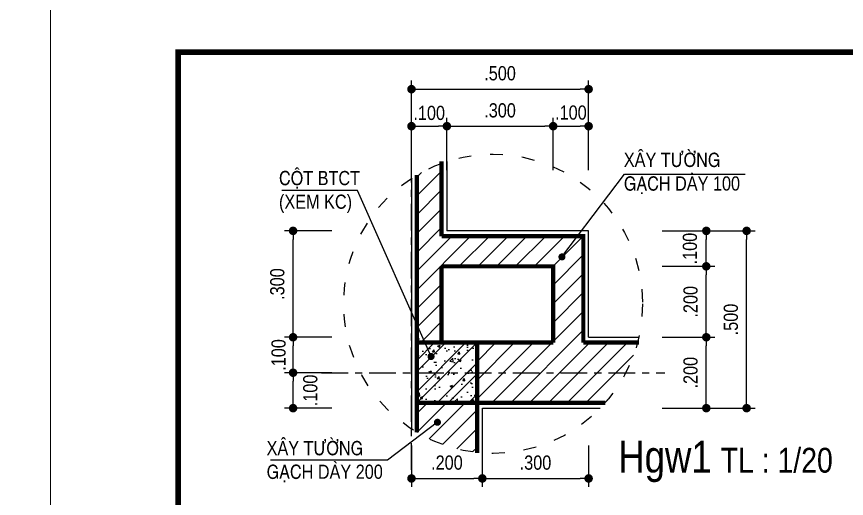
# Model space of a CAD drawing. Header units: millimetres. Extents: x 100 to 288, y -65 to 177.
# Drawn here: x 161.27 to 172.98, y 110.19 to 116.98 of the extents above; entities that cross this region are included whole.
import ezdxf

# ---------------------------------------------------------------- set-up
doc = ezdxf.new("R2010")
doc.units = ezdxf.units.MM
doc.header["$LTSCALE"] = 0.3
doc.header["$MEASUREMENT"] = 0
doc.header["$PDMODE"] = 2
doc.linetypes.add('ACAD_ISO03W100', pattern=[30, 12, -18])
doc.linetypes.add('CENTER', pattern=[2, 1.25, -0.25, 0.25, -0.25])
doc.layers.get('0').update_dxf_attribs({"linetype": 'CONTINUOUS', "lineweight": 13})
doc.layers.get('DEFPOINTS').update_dxf_attribs({"linetype": 'CONTINUOUS', "lineweight": 13})
for name, color, linetype in [('HATCH', 8, 'CONTINUOUS'), ('LAYER 1', 1, 'CONTINUOUS'), ('LAYER 7', 7, 'CONTINUOUS'), ('LAYER1', 1, 'CONTINUOUS'), ('LAYER7', 7, 'CONTINUOUS')]:
    doc.layers.add(name, color=color, linetype=linetype)
doc.styles.add('HELVE-KT', font='VHELVCN.TTF')
doc.dimstyles.new('1-20', dxfattribs={"dimtxt": 0.2, "dimasz": 0.12, "dimexe": 0.12, "dimexo": 0.2, "dimgap": 0.12, "dimtad": 1, "dimdec": 3, "dimlfac": 0.2, "dimzin": 4, "dimdsep": 46, "dimtxsty": 'HELVE-KT', "dimblk1": 'DOT', "dimblk2": 'DOT', "dimsah": 1, "dimcen": -0.18, "dimadec": 3, "dimazin": 0, "dimtfac": 1, "dimtdec": 3, "dimtmove": 2, "dimatfit": 3, "dimldrblk": 'DOT', "dimfxl": 0, "dimtolj": 1, "dimtzin": 4, "dimarcsym": 0})

# ---------------------------------------------------------------- blocks, each defined once
blk = doc.blocks.new('_DOT')
at = {"color": 0, "linetype": 'ByBlock'}
blk.add_line((-0.5, 0), (-1, 0), dxfattribs=at)
at = {"color": 0, "linetype": 'ByBlock', "const_width": 0.5}
blk.add_lwpolyline([(-0.25, 0, 1), (0.25, 0, 1)], format="xyb", close=True, dxfattribs=at)
blk = doc.blocks.new('*D190')
at = {"layer": 'DEFPOINTS', "color": 0, "lineweight": -2, "ltscale": 5}
for p in [(167.342, 115.439), (166.842, 114.617), (167.342, 114.617)]:
    blk.add_point(p, dxfattribs=at)
at = {"layer": 'LAYER 1', "color": 0, "lineweight": -2, "ltscale": 5}
for p, q in [((166.842, 114.817), (166.842, 115.559)), ((167.342, 114.817), (167.342, 115.559)), ((166.962, 115.439), (167.222, 115.439))]:
    blk.add_line(p, q, dxfattribs=at)
at = {"layer": 'LAYER 1', "color": 0, "lineweight": -2, "ltscale": 5, "xscale": 0.12, "yscale": 0.12, "zscale": 0.12, "rotation": 180}
blk.add_blockref('_DOT', (166.842, 115.439), dxfattribs=at)
at = {"layer": 'LAYER 1', "color": 0, "lineweight": -2, "ltscale": 5, "xscale": 0.12, "yscale": 0.12, "zscale": 0.12}
blk.add_blockref('_DOT', (167.342, 115.439), dxfattribs=at)
at = {"layer": 'LAYER 1', "color": 0, "ltscale": 5, "insert": (167.092, 115.625), "char_height": 0.2, "attachment_point": 5, "style": 'HELVE-KT'}
blk.add_mtext('\\A1;.100', dxfattribs=at)
blk = doc.blocks.new('*D191')
at = {"layer": 'DEFPOINTS', "color": 0, "lineweight": -2, "ltscale": 5}
for p in [(168.842, 115.439), (167.342, 114.617), (168.842, 114.617)]:
    blk.add_point(p, dxfattribs=at)
at = {"layer": 'LAYER 1', "color": 0, "lineweight": -2, "ltscale": 5}
for p, q in [((167.342, 114.817), (167.342, 115.559)), ((168.842, 114.817), (168.842, 115.559)), ((167.462, 115.439), (168.722, 115.439))]:
    blk.add_line(p, q, dxfattribs=at)
at = {"layer": 'LAYER 1', "color": 0, "lineweight": -2, "ltscale": 5, "xscale": 0.12, "yscale": 0.12, "zscale": 0.12, "rotation": 180}
blk.add_blockref('_DOT', (167.342, 115.439), dxfattribs=at)
at = {"layer": 'LAYER 1', "color": 0, "lineweight": -2, "ltscale": 5, "xscale": 0.12, "yscale": 0.12, "zscale": 0.12}
blk.add_blockref('_DOT', (168.842, 115.439), dxfattribs=at)
at = {"layer": 'LAYER 1', "color": 0, "ltscale": 5, "insert": (168.092, 115.661), "char_height": 0.2, "attachment_point": 5, "style": 'HELVE-KT'}
blk.add_mtext('\\A1;.300', dxfattribs=at)
blk = doc.blocks.new('*D192')
at = {"layer": 'DEFPOINTS', "color": 0, "lineweight": -2, "ltscale": 5}
for p in [(169.342, 115.439), (168.842, 114.617), (169.342, 114.617)]:
    blk.add_point(p, dxfattribs=at)
at = {"layer": 'LAYER 1', "color": 0, "lineweight": -2, "ltscale": 5}
for p, q in [((168.842, 114.817), (168.842, 115.559)), ((169.342, 114.817), (169.342, 115.559)), ((168.962, 115.439), (169.222, 115.439))]:
    blk.add_line(p, q, dxfattribs=at)
at = {"layer": 'LAYER 1', "color": 0, "lineweight": -2, "ltscale": 5, "xscale": 0.12, "yscale": 0.12, "zscale": 0.12, "rotation": 180}
blk.add_blockref('_DOT', (168.842, 115.439), dxfattribs=at)
at = {"layer": 'LAYER 1', "color": 0, "lineweight": -2, "ltscale": 5, "xscale": 0.12, "yscale": 0.12, "zscale": 0.12}
blk.add_blockref('_DOT', (169.342, 115.439), dxfattribs=at)
at = {"layer": 'LAYER 1', "color": 0, "ltscale": 5, "insert": (169.092, 115.63), "char_height": 0.2, "attachment_point": 5, "style": 'HELVE-KT'}
blk.add_mtext('\\A1;.100', dxfattribs=at)
blk = doc.blocks.new('*D193')
at = {"layer": 'DEFPOINTS', "color": 0, "lineweight": -2, "ltscale": 5}
for p in [(169.342, 115.961), (166.842, 115.039), (169.342, 115.039)]:
    blk.add_point(p, dxfattribs=at)
at = {"layer": 'LAYER 1', "color": 0, "lineweight": -2, "ltscale": 5}
for p, q in [((166.842, 115.239), (166.842, 116.081)), ((169.342, 115.239), (169.342, 116.081)), ((166.962, 115.961), (169.222, 115.961))]:
    blk.add_line(p, q, dxfattribs=at)
at = {"layer": 'LAYER 1', "color": 0, "lineweight": -2, "ltscale": 5, "xscale": 0.12, "yscale": 0.12, "zscale": 0.12, "rotation": 180}
blk.add_blockref('_DOT', (166.842, 115.961), dxfattribs=at)
at = {"layer": 'LAYER 1', "color": 0, "lineweight": -2, "ltscale": 5, "xscale": 0.12, "yscale": 0.12, "zscale": 0.12}
blk.add_blockref('_DOT', (169.342, 115.961), dxfattribs=at)
at = {"layer": 'LAYER 1', "color": 0, "ltscale": 5, "insert": (168.092, 116.184), "char_height": 0.2, "attachment_point": 5, "style": 'HELVE-KT'}
blk.add_mtext('\\A1;.500', dxfattribs=at)
blk = doc.blocks.new('*D194')
at = {"layer": 'DEFPOINTS', "color": 0, "lineweight": -2, "ltscale": 5}
for p in [(170.179, 112.463), (171.003, 112.463), (170.179, 111.463)]:
    blk.add_point(p, dxfattribs=at)
at = {"layer": 'LAYER 1', "color": 0, "lineweight": -2, "ltscale": 5}
for p, q in [((170.379, 112.463), (171.123, 112.463)), ((171.003, 111.583), (171.003, 112.343)), ((170.379, 111.463), (171.123, 111.463))]:
    blk.add_line(p, q, dxfattribs=at)
at = {"layer": 'LAYER 1', "color": 0, "lineweight": -2, "ltscale": 5, "xscale": 0.12, "yscale": 0.12, "zscale": 0.12}
for p, rotation in [((171.003, 112.463), 90), ((171.003, 111.463), 270)]:
    blk.add_blockref('_DOT', p, dxfattribs=dict(at, rotation=rotation))
at = {"layer": 'LAYER 1', "color": 0, "ltscale": 5, "insert": (170.781, 111.963), "char_height": 0.2, "attachment_point": 5, "rotation": 90, "style": 'HELVE-KT'}
blk.add_mtext('\\A1;.200', dxfattribs=at)
blk = doc.blocks.new('*D195')
at = {"layer": 'DEFPOINTS', "color": 0, "lineweight": -2, "ltscale": 5}
for p in [(170.179, 113.463), (171.003, 113.463), (170.179, 112.463)]:
    blk.add_point(p, dxfattribs=at)
at = {"layer": 'LAYER 1', "color": 0, "lineweight": -2, "ltscale": 5}
for p, q in [((170.379, 113.463), (171.123, 113.463)), ((171.003, 112.583), (171.003, 113.343)), ((170.379, 112.463), (171.123, 112.463))]:
    blk.add_line(p, q, dxfattribs=at)
at = {"layer": 'LAYER 1', "color": 0, "lineweight": -2, "ltscale": 5, "xscale": 0.12, "yscale": 0.12, "zscale": 0.12}
for p, rotation in [((171.003, 113.463), 90), ((171.003, 112.463), 270)]:
    blk.add_blockref('_DOT', p, dxfattribs=dict(at, rotation=rotation))
at = {"layer": 'LAYER 1', "color": 0, "ltscale": 5, "insert": (170.781, 112.963), "char_height": 0.2, "attachment_point": 5, "rotation": 90, "style": 'HELVE-KT'}
blk.add_mtext('\\A1;.200', dxfattribs=at)
blk = doc.blocks.new('*D196')
at = {"layer": 'DEFPOINTS', "color": 0, "lineweight": -2, "ltscale": 5}
for p in [(170.179, 113.963), (171.003, 113.963), (170.179, 113.463)]:
    blk.add_point(p, dxfattribs=at)
at = {"layer": 'LAYER 1', "color": 0, "lineweight": -2, "ltscale": 5}
for p, q in [((170.379, 113.963), (171.123, 113.963)), ((171.003, 113.583), (171.003, 113.843)), ((170.379, 113.463), (171.123, 113.463))]:
    blk.add_line(p, q, dxfattribs=at)
at = {"layer": 'LAYER 1', "color": 0, "lineweight": -2, "ltscale": 5, "xscale": 0.12, "yscale": 0.12, "zscale": 0.12}
for p, rotation in [((171.003, 113.963), 90), ((171.003, 113.463), 270)]:
    blk.add_blockref('_DOT', p, dxfattribs=dict(at, rotation=rotation))
at = {"layer": 'LAYER 1', "color": 0, "ltscale": 5, "insert": (170.772, 113.713), "char_height": 0.2, "attachment_point": 5, "rotation": 90, "style": 'HELVE-KT'}
blk.add_mtext('\\A1;.100', dxfattribs=at)
blk = doc.blocks.new('*D197')
at = {"layer": 'DEFPOINTS', "color": 0, "lineweight": -2, "ltscale": 5}
for p in [(170.179, 113.963), (171.572, 113.963), (170.179, 111.463)]:
    blk.add_point(p, dxfattribs=at)
at = {"layer": 'LAYER 1', "color": 0, "lineweight": -2, "ltscale": 5}
for p, q in [((170.379, 113.963), (171.692, 113.963)), ((171.572, 111.583), (171.572, 113.843)), ((170.379, 111.463), (171.692, 111.463))]:
    blk.add_line(p, q, dxfattribs=at)
at = {"layer": 'LAYER 1', "color": 0, "lineweight": -2, "ltscale": 5, "xscale": 0.12, "yscale": 0.12, "zscale": 0.12}
for p, rotation in [((171.572, 113.963), 90), ((171.572, 111.463), 270)]:
    blk.add_blockref('_DOT', p, dxfattribs=dict(at, rotation=rotation))
at = {"layer": 'LAYER 1', "color": 0, "ltscale": 5, "insert": (171.35, 112.713), "char_height": 0.2, "attachment_point": 5, "rotation": 90, "style": 'HELVE-KT'}
blk.add_mtext('\\A1;.500', dxfattribs=at)
blk = doc.blocks.new('*D198')
at = {"layer": 'DEFPOINTS', "color": 0, "lineweight": -2, "ltscale": 5}
for p in [(165.171, 111.963), (165.92, 111.963), (165.92, 111.463)]:
    blk.add_point(p, dxfattribs=at)
at = {"layer": 'LAYER 1', "color": 0, "lineweight": -2, "ltscale": 5}
for p, q in [((165.72, 111.963), (165.051, 111.963)), ((165.171, 111.583), (165.171, 111.843)), ((165.72, 111.463), (165.051, 111.463))]:
    blk.add_line(p, q, dxfattribs=at)
at = {"layer": 'LAYER 1', "color": 0, "lineweight": -2, "ltscale": 5, "xscale": 0.12, "yscale": 0.12, "zscale": 0.12}
for p, rotation in [((165.171, 111.963), 90), ((165.171, 111.463), 270)]:
    blk.add_blockref('_DOT', p, dxfattribs=dict(at, rotation=rotation))
at = {"layer": 'LAYER 1', "color": 0, "ltscale": 5, "insert": (165.415, 111.713), "char_height": 0.2, "attachment_point": 5, "rotation": 90, "style": 'HELVE-KT'}
blk.add_mtext('\\A1;.100', dxfattribs=at)
blk = doc.blocks.new('*D199')
at = {"layer": 'DEFPOINTS', "color": 0, "lineweight": -2, "ltscale": 5}
for p in [(165.171, 112.463), (165.92, 112.463), (165.92, 111.963)]:
    blk.add_point(p, dxfattribs=at)
at = {"layer": 'LAYER 1', "color": 0, "lineweight": -2, "ltscale": 5}
for p, q in [((165.72, 112.463), (165.051, 112.463)), ((165.171, 112.083), (165.171, 112.343)), ((165.72, 111.963), (165.051, 111.963))]:
    blk.add_line(p, q, dxfattribs=at)
at = {"layer": 'LAYER 1', "color": 0, "lineweight": -2, "ltscale": 5, "xscale": 0.12, "yscale": 0.12, "zscale": 0.12}
for p, rotation in [((165.171, 112.463), 90), ((165.171, 111.963), 270)]:
    blk.add_blockref('_DOT', p, dxfattribs=dict(at, rotation=rotation))
at = {"layer": 'LAYER 1', "color": 0, "ltscale": 5, "insert": (164.967, 112.213), "char_height": 0.2, "attachment_point": 5, "rotation": 90, "style": 'HELVE-KT'}
blk.add_mtext('\\A1;.100', dxfattribs=at)
blk = doc.blocks.new('*D200')
at = {"layer": 'DEFPOINTS', "color": 0, "lineweight": -2, "ltscale": 5}
for p in [(165.171, 113.963), (165.92, 113.963), (165.92, 112.463)]:
    blk.add_point(p, dxfattribs=at)
at = {"layer": 'LAYER 1', "color": 0, "lineweight": -2, "ltscale": 5}
for p, q in [((165.72, 113.963), (165.051, 113.963)), ((165.171, 112.583), (165.171, 113.843)), ((165.72, 112.463), (165.051, 112.463))]:
    blk.add_line(p, q, dxfattribs=at)
at = {"layer": 'LAYER 1', "color": 0, "lineweight": -2, "ltscale": 5, "xscale": 0.12, "yscale": 0.12, "zscale": 0.12}
for p, rotation in [((165.171, 113.963), 90), ((165.171, 112.463), 270)]:
    blk.add_blockref('_DOT', p, dxfattribs=dict(at, rotation=rotation))
at = {"layer": 'LAYER 1', "color": 0, "ltscale": 5, "insert": (164.949, 113.213), "char_height": 0.2, "attachment_point": 5, "rotation": 90, "style": 'HELVE-KT'}
blk.add_mtext('\\A1;.300', dxfattribs=at)
blk = doc.blocks.new('*D201')
at = {"layer": 'DEFPOINTS', "color": 0, "lineweight": -2, "ltscale": 5}
for p in [(166.842, 111.137), (167.842, 111.137), (167.842, 110.472)]:
    blk.add_point(p, dxfattribs=at)
at = {"layer": 'LAYER 1', "color": 0, "lineweight": -2, "ltscale": 5}
for p, q in [((166.842, 110.937), (166.842, 110.352)), ((167.842, 110.937), (167.842, 110.352)), ((166.962, 110.472), (167.722, 110.472))]:
    blk.add_line(p, q, dxfattribs=at)
at = {"layer": 'LAYER 1', "color": 0, "lineweight": -2, "ltscale": 5, "xscale": 0.12, "yscale": 0.12, "zscale": 0.12, "rotation": 180}
blk.add_blockref('_DOT', (166.842, 110.472), dxfattribs=at)
at = {"layer": 'LAYER 1', "color": 0, "lineweight": -2, "ltscale": 5, "xscale": 0.12, "yscale": 0.12, "zscale": 0.12}
blk.add_blockref('_DOT', (167.842, 110.472), dxfattribs=at)
at = {"layer": 'LAYER 1', "color": 0, "ltscale": 5, "insert": (167.342, 110.694), "char_height": 0.2, "attachment_point": 5, "style": 'HELVE-KT'}
blk.add_mtext('\\A1;.200', dxfattribs=at)
blk = doc.blocks.new('*D202')
at = {"layer": 'DEFPOINTS', "color": 0, "lineweight": -2, "ltscale": 5}
for p in [(167.842, 111.137), (169.342, 111.137), (169.342, 110.472)]:
    blk.add_point(p, dxfattribs=at)
at = {"layer": 'LAYER 1', "color": 0, "lineweight": -2, "ltscale": 5}
for p, q in [((167.842, 110.937), (167.842, 110.352)), ((169.342, 110.937), (169.342, 110.352)), ((167.962, 110.472), (169.222, 110.472))]:
    blk.add_line(p, q, dxfattribs=at)
at = {"layer": 'LAYER 1', "color": 0, "lineweight": -2, "ltscale": 5, "xscale": 0.12, "yscale": 0.12, "zscale": 0.12, "rotation": 180}
blk.add_blockref('_DOT', (167.842, 110.472), dxfattribs=at)
at = {"layer": 'LAYER 1', "color": 0, "lineweight": -2, "ltscale": 5, "xscale": 0.12, "yscale": 0.12, "zscale": 0.12}
blk.add_blockref('_DOT', (169.342, 110.472), dxfattribs=at)
at = {"layer": 'LAYER 1', "color": 0, "ltscale": 5, "insert": (168.592, 110.694), "char_height": 0.2, "attachment_point": 5, "style": 'HELVE-KT'}
blk.add_mtext('\\A1;.300', dxfattribs=at)

msp = doc.modelspace()

# ---------------------------------------------------------------- hatches: boundary and pattern name
at = {"layer": 'HATCH', "ltscale": 5}
h = msp.add_hatch(dxfattribs=at)
h.set_pattern_fill('ANSI31', color=256, scale=1.5, style=0)
h.set_pattern_definition([(45, (166.91735, 111.538), (-0.1325825, 0.1325825), [])])
h.paths.add_polyline_path([(169.26735, 113.888), (167.26735, 113.888), (167.26735, 114.91585, 0.04601258), (166.91735, 114.74946), (166.91735, 112.388), (167.26735, 112.388), (167.26735, 113.463), (168.84235, 113.463), (168.84235, 112.388), (167.76735, 112.388), (167.76735, 111.963), (169.86732, 111.963, 0.05417775), (170.0324, 112.388), (169.26735, 112.388)])
h.paths.add_polyline_path([(169.86732, 111.963), (167.76735, 111.963), (167.76735, 111.538), (169.57583, 111.538, 0.06128833)])
h = msp.add_hatch(dxfattribs=at)
h.set_pattern_fill('AR-CONC', color=256, scale=0.05, style=0)
h.set_pattern_definition([(50, (166.91735, 111.538), (0.35863, -0.031376), [0.0375, -0.4125]), (355, (166.91735, 111.538), (-0.06938, 0.3761), [0.03, -0.33]), (100.45, (166.94724, 111.5354), (0.28925, 0.34472), [0.03187, -0.35057]), (46.184, (166.91735, 111.638), (0.53362, -0.08276), [0.05625, -0.61875]), (96.636, (166.9618, 111.6311), (0.46733, 0.48706), [0.0478, -0.52586]), (351.184, (166.91735, 111.638), (0.46733, 0.48706), [0.045, -0.495]), (21, (166.96735, 111.613), (0.29845, -0.20131), [0.0375, -0.4125]), (326, (166.96735, 111.613), (0.12166, 0.36258), [0.03, -0.33]), (71.45, (166.99222, 111.59622), (0.42011, 0.16127), [0.03187, -0.35057]), (37.5, (166.91735, 111.538), (0.00608, 0.166447), [0, -0.326, 0, -0.335, 0, -0.33125]), (7.5, (166.91735, 111.538), (0.131535, 0.197206), [0, -0.191, 0, -0.3185, 0, -0.12625]), (327.5, (166.80585, 111.538), (0.266911, -0.011277), [0, -0.125, 0, -0.39, 0, -0.5175]), (317.5, (166.75585, 111.538), (0.291593, 0.050052), [0, -0.1625, 0, -0.259, 0, -0.3675])])
h.paths.add_polyline_path([(167.76735, 112.388), (167.26735, 112.388), (167.26735, 112.463), (166.91735, 112.463), (166.91735, 111.538), (167.76735, 111.538)])
h = msp.add_hatch(dxfattribs=at)
h.set_pattern_fill('STEEL', color=256, scale=2.5, style=0)
h.set_pattern_definition([(45, (166.91735, 111.538), (-0.22097, 0.22097), []), (45, (166.91735, 111.69425), (-0.22097, 0.22097), [])])
h.paths.add_polyline_path([(167.76735, 112.388), (167.26735, 112.388), (166.91735, 112.388), (166.91735, 111.538), (167.76735, 111.538)])
h = msp.add_hatch(dxfattribs=at)
h.set_pattern_fill('ANSI31', color=256, scale=1.5, style=0)
h.set_pattern_definition([(45, (166.91735, 111.12059), (-0.132583, 0.132583), [])])
h.paths.add_polyline_path([(167.76735, 111.538), (166.91735, 111.538), (166.91735, 111.12059, 0.1073809), (167.76735, 110.83722)])

# ---------------------------------------------------------------- linework, layer by layer
at = {"layer": 'DEFPOINTS', "linetype": 'Continuous', "ltscale": 0.08}
for points in [[(119.74885, 87.74536), (161.74885, 87.74536), (161.74885, 117.44536), (119.74885, 117.44536)], [(161.74885, 87.74536), (203.74885, 87.74536), (203.74885, 117.44536), (161.74885, 117.44536)]]:
    msp.add_lwpolyline(points, close=True, dxfattribs=at)
at = {"layer": 'HATCH', "linetype": 'CENTER'}
for points in [[(166.84235, 110.59301), (166.84235, 115.27704)], [(165.57216, 111.963), (170.41679, 111.963)]]:
    msp.add_lwpolyline(points, dxfattribs=at)
at = {"layer": 'HATCH', "ltscale": 5}
for points in [[(167.34235, 114.94179), (167.34235, 113.963)], [(166.84235, 114.70278), (166.84235, 111.16726)], [(168.96544, 113.59589), (169.8466, 114.76465), (171.55008, 114.76465)], [(167.11859, 112.19131), (166.08035, 114.53146), (165.01243, 114.53146)], [(169.34235, 112.463), (169.34235, 113.963), (167.34235, 113.963)], [(169.34235, 112.463), (170.05106, 112.463)], [(167.84235, 111.463), (169.50626, 111.463)], [(167.84235, 110.83045), (167.84235, 111.463)], [(167.20836, 111.26397), (166.50339, 110.72843), (164.8535, 110.72843)]]:
    msp.add_lwpolyline(points, dxfattribs=at)
at = {"layer": 'LAYER 1', "ltscale": 5, "const_width": 0.05}
for points in [[(168.94044, 113.59589, 1), (168.99044, 113.59589, 1)], [(167.09359, 112.19131, 1), (167.14359, 112.19131, 1)], [(167.18336, 111.26397, 1), (167.23336, 111.26397, 1)]]:
    msp.add_lwpolyline(points, format="xyb", close=True, dxfattribs=at)
at = {"layer": 'LAYER 7', "linetype": 'ACAD_ISO03W100', "ltscale": 0.05}
msp.add_circle((167.99448, 112.93502), 2.11006, dxfattribs=at)
at = {"layer": 'LAYER7', "linetype": 'Continuous', "const_width": 0.08}
msp.add_lwpolyline([(202.74885, 116.48282), (163.54885, 116.48282), (163.54885, 88.70791), (202.74885, 88.70791)], close=True, dxfattribs=at)
at = {"layer": 'LAYER7', "ltscale": 5, "const_width": 0.06}
for points in [[(167.26735, 114.94179), (167.26735, 113.888)], [(166.91735, 114.74946), (166.91735, 111.12059)], [(169.26735, 112.388), (169.26735, 113.888), (167.26735, 113.888)], [(168.84235, 112.388), (168.84235, 113.463), (167.26735, 113.463)], [(167.26735, 113.463), (167.26735, 112.388)], [(167.76735, 112.388), (168.84235, 112.388)], [(169.26735, 112.388), (170.05106, 112.388)], [(167.76735, 111.538), (169.57583, 111.538)], [(167.76735, 110.83045), (167.76735, 111.538)]]:
    msp.add_lwpolyline(points, dxfattribs=at)
msp.add_lwpolyline([(167.76735, 111.538), (167.76735, 112.388), (166.91735, 112.388), (166.91735, 111.538)], close=True, dxfattribs=at)

# ---------------------------------------------------------------- texts
at = {"layer": 'LAYER 1', "linetype": 'Continuous', "ltscale": 0.4, "insert": (169.76089, 111.00374), "char_height": 0.2, "width": 10.8090428, "attachment_point": 1, "style": 'HELVE-KT'}
msp.add_mtext('{\\H2.25x;Hgw1}  {\\H1.75x;TL : 1/20}', dxfattribs=at)
at = {"layer": 'LAYER1', "linetype": 'Continuous', "ltscale": 0.05, "char_height": 0.2, "width": 5.2618645, "attachment_point": 7, "style": 'HELVE-KT'}
for s, insert in [('XAÂY TÖÔØNG \\PGAÏCH DAØY 100', (169.83894, 114.48112)), ('COÄT BTCT\\P(XEM KC)', (164.97233, 114.2141)), ('XAÂY TÖÔØNG \\PGAÏCH DAØY 200', (164.79717, 110.41656))]:
    msp.add_mtext(s, dxfattribs=dict(at, insert=insert))

# ---------------------------------------------------------------- dimensions: what is measured, and where the dimension line sits
at = {"layer": 'LAYER 1', "ltscale": 5}
for base, p1, p2, picture, middle in [((169.34235, 115.96141), (166.84235, 115.03868), (169.34235, 115.03868), '*D193', (168.09235, 116.18355)), ((168.84235, 115.43892), (167.34235, 114.61701), (168.84235, 114.61701), '*D191', (168.09235, 115.66105)), ((167.84235, 110.47204), (166.84235, 111.13727), (167.84235, 111.13727), '*D201', (167.34235, 110.69418)), ((169.34235, 110.47204), (167.84235, 111.13727), (169.34235, 111.13727), '*D202', (168.59235, 110.69418))]:
    dim = msp.add_linear_dim(base=base, p1=p1, p2=p2, dimstyle='1-20', dxfattribs=at)
    dim.commit()
    dim.dimension.update_dxf_attribs({"geometry": picture, "text_midpoint": middle})
for base, p1, p2, picture, middle in [((167.34235, 115.43892), (166.84235, 114.61701), (167.34235, 114.61701), '*D190', (167.09235, 115.62479)), ((169.34235, 115.43892), (168.84235, 114.61701), (169.34235, 114.61701), '*D192', (169.09235, 115.62988))]:
    dim = msp.add_linear_dim(base=base, p1=p1, p2=p2, dimstyle='1-20', dxfattribs=at)
    dim.commit()
    dim.dimension.update_dxf_attribs({"geometry": picture, "text_midpoint": middle, "dimtype": 160})
for base, p1, p2, picture, middle in [((165.1713, 113.963), (165.91999, 112.463), (165.91999, 113.963), '*D200', (164.94917, 113.213)), ((171.57228, 113.963), (170.17896, 111.463), (170.17896, 113.963), '*D197', (171.35014, 112.713)), ((171.0033, 113.463), (170.17896, 112.463), (170.17896, 113.463), '*D195', (170.78116, 112.963)), ((171.0033, 112.463), (170.17896, 111.463), (170.17896, 112.463), '*D194', (170.78116, 111.963))]:
    dim = msp.add_linear_dim(base=base, p1=p1, p2=p2, angle=90, dimstyle='1-20', dxfattribs=at)
    dim.commit()
    dim.dimension.update_dxf_attribs({"geometry": picture, "text_midpoint": middle})
for base, p1, p2, picture, middle in [((171.0033, 113.963), (170.17896, 113.463), (170.17896, 113.963), '*D196', (170.77169, 113.713)), ((165.1713, 112.463), (165.91999, 111.963), (165.91999, 112.463), '*D199', (164.9674, 112.213)), ((165.1713, 111.963), (165.91999, 111.463), (165.91999, 111.963), '*D198', (165.41493, 111.713))]:
    dim = msp.add_linear_dim(base=base, p1=p1, p2=p2, angle=90, dimstyle='1-20', dxfattribs=at)
    dim.commit()
    dim.dimension.update_dxf_attribs({"geometry": picture, "text_midpoint": middle, "dimtype": 160})

doc.saveas('drawing.dxf')
